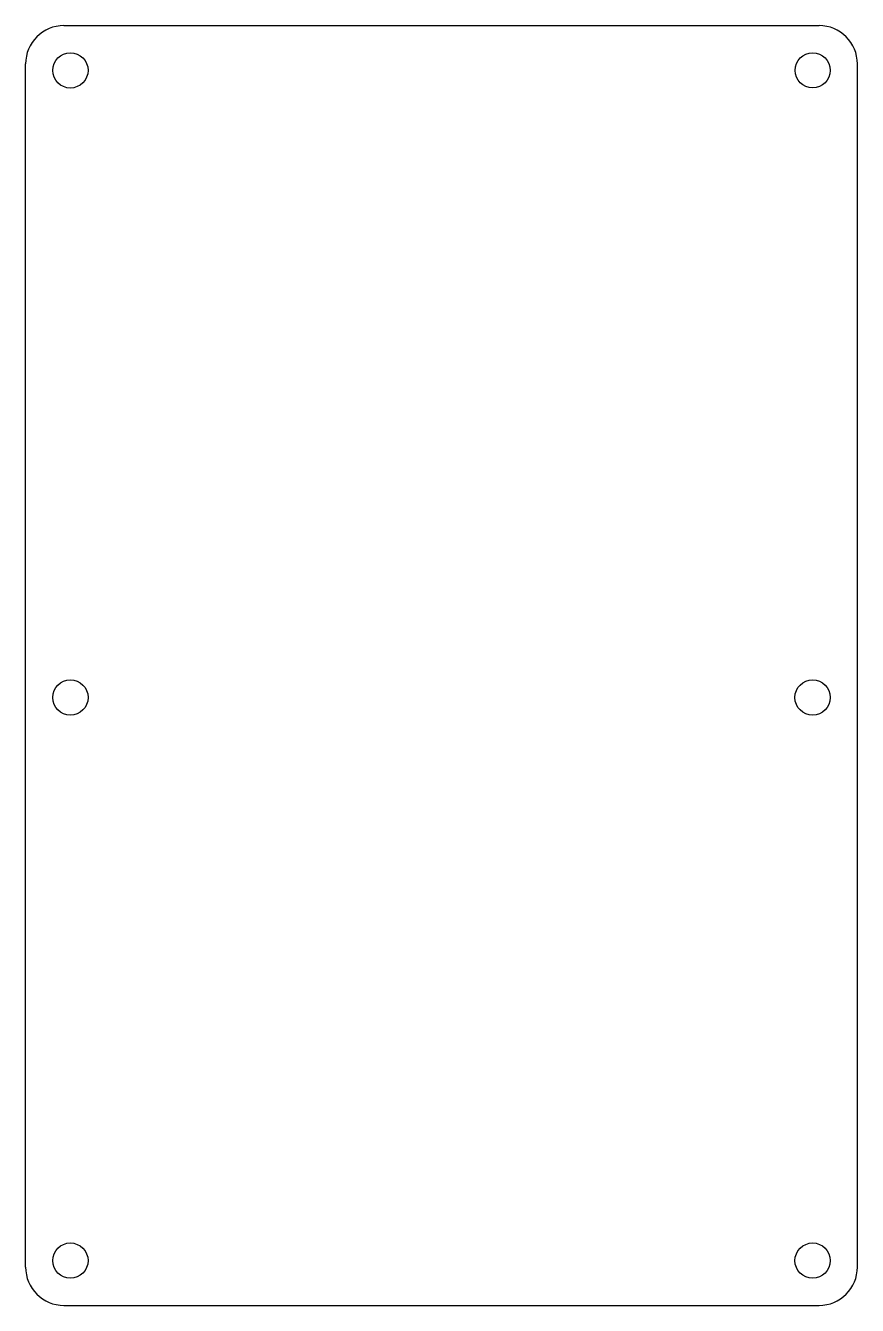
# Model space of a CAD drawing. Extents: x 0 to 65, y 0 to 100.
import ezdxf

# ---------------------------------------------------------------- set-up
doc = ezdxf.new("R2010")
doc.units = 0
doc.header["$MEASUREMENT"] = 0
doc.layers.add('VISIBLE', color=7, linetype='CONTINUOUS')

msp = doc.modelspace()

# ---------------------------------------------------------------- linework, layer by layer
at = {"layer": 'VISIBLE'}
for p, q in [((3, 100), (62, 100)), ((0, 3), (0, 97)), ((65, 3), (65, 97)), ((3, 0), (62, 0))]:
    msp.add_line(p, q, dxfattribs=at)
for centre, radius in [((3.5, 96.5), 1.38), ((61.5, 96.5), 1.37), ((3.5, 47.5), 1.38), ((61.5, 47.5), 1.38), ((3.5, 3.5), 1.38), ((61.5, 3.5), 1.38)]:
    msp.add_circle(centre, radius, dxfattribs=at)
for centre, start, end in [((3, 97), 90, 180), ((62, 97), 0, 90), ((3, 3), 180, 270), ((62, 3), 270, 0)]:
    msp.add_arc(centre, 3, start, end, dxfattribs=at)

doc.saveas('drawing.dxf')
